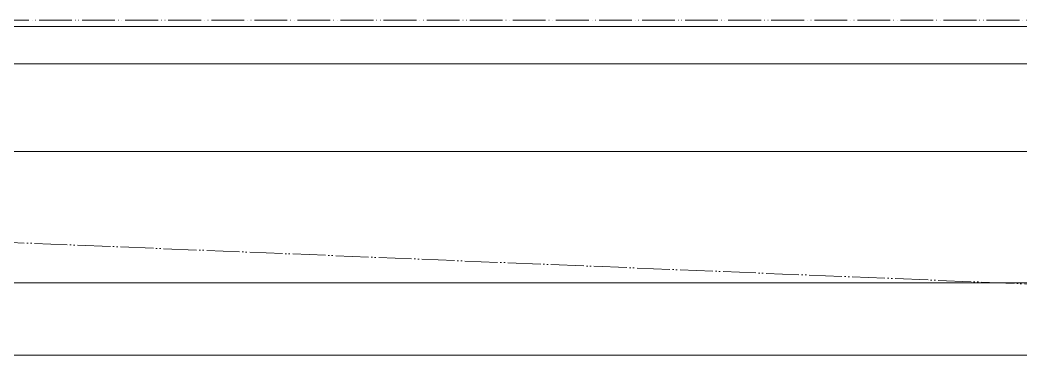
# Model space of a CAD drawing. Header units: millimetres. Extents: x -13069 to 207500, y -71366 to 56785.
# Drawn here: x 2492.7 to 2950.6, y 8435.7 to 8595 of the extents above; entities that cross this region are included whole.
import ezdxf

# ---------------------------------------------------------------- set-up
doc = ezdxf.new("R2010")
doc.units = ezdxf.units.MM
doc.linetypes.add('ADSK_Штрихпунктирная 2 точки_ш15 п1_5 п1_5 п1_5', pattern=[19.5, 15, -1.5, 0, -1.5, 0, -1.5])
doc.layers.add('Витраж', color=7, linetype='Continuous', lineweight=9)
doc.layers.add('Стены внутренние', color=7, linetype='Continuous', lineweight=18)
doc.layers.add('Линии', color=7, linetype='Continuous', lineweight=9, true_color=0x00a600)

# ---------------------------------------------------------------- blocks, each defined once
blk = doc.blocks.new('Прямоугольный импост - Импост структурный с накладкой - 100мм-5430449-План потолков 1-го этажа')
at = {"layer": 'Витраж'}
for p, q in [((2059.93, 8592.01), (3719.93, 8592.01)), ((2059.93, 8575.01), (3719.93, 8575.01)), ((2059.93, 8535.01), (3719.93, 8535.01)), ((2059.93, 8475.01), (3719.93, 8475.01))]:
    blk.add_line(p, q, dxfattribs=at)

msp = doc.modelspace()

# ---------------------------------------------------------------- linework, layer by layer
at = {"layer": 'Линии', "color": 7, "linetype": 'ADSK_Штрихпунктирная 2 точки_ш15 п1_5 п1_5 п1_5'}
for q in [(7350.56, 8295), (7399.565, 8595)]:
    msp.add_line((-0.435, 8595), q, dxfattribs=at)
at = {"layer": 'Стены внутренние'}
msp.add_line((2059.928, 8442.011), (3719.928, 8442.011), dxfattribs=at)

# ---------------------------------------------------------------- block references
at = {"layer": 'Витраж'}
msp.add_blockref('Прямоугольный импост - Импост структурный с накладкой - 100мм-5430449-План потолков 1-го этажа', (0, 0), dxfattribs=at)

doc.saveas('drawing.dxf')
